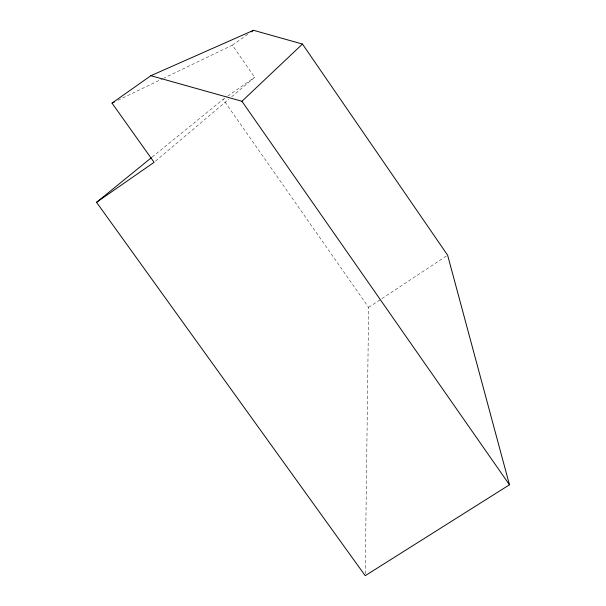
<?xml version="1.0" encoding="UTF-8"?>
<svg xmlns="http://www.w3.org/2000/svg" width="606" height="606" viewBox="0 0 606 606"><rect width="100%" height="100%" fill="white"/><g stroke="black" fill="none" stroke-linecap="round" stroke-linejoin="round"><path stroke-width="0.45" stroke-dasharray="3.03 2.27" d="M365.229 573.814L368.63 307.409L223.122 99.339L226.97 96.657M155.537 161.105L228.818 99.202M231.689 96.771L254.679 77.348L232.333 45.177L163.703 78.219M152.144 157.083L223.122 99.339M232.333 45.177L248.225 34.019M227.742 96.119L254.679 77.348M368.63 307.409L381.144 299.137M381.924 298.622L447.622 255.194M117.943 100.255L162.855 78.628"/><path stroke-width="0.91" d="M96.536 202.321L154.098 162.317L112.012 103.111L150.864 75.697L241.938 101.278L302.47 44.056L447.622 255.194L509.464 484.792L365.206 575.7L96.536 202.321L151.417 157.674M251.248 31.891L253.52 30.3L302.47 44.056M112.012 103.111L114.557 101.884M150.864 75.697L253.52 30.3M241.938 101.278L509.464 484.792"/></g></svg>
